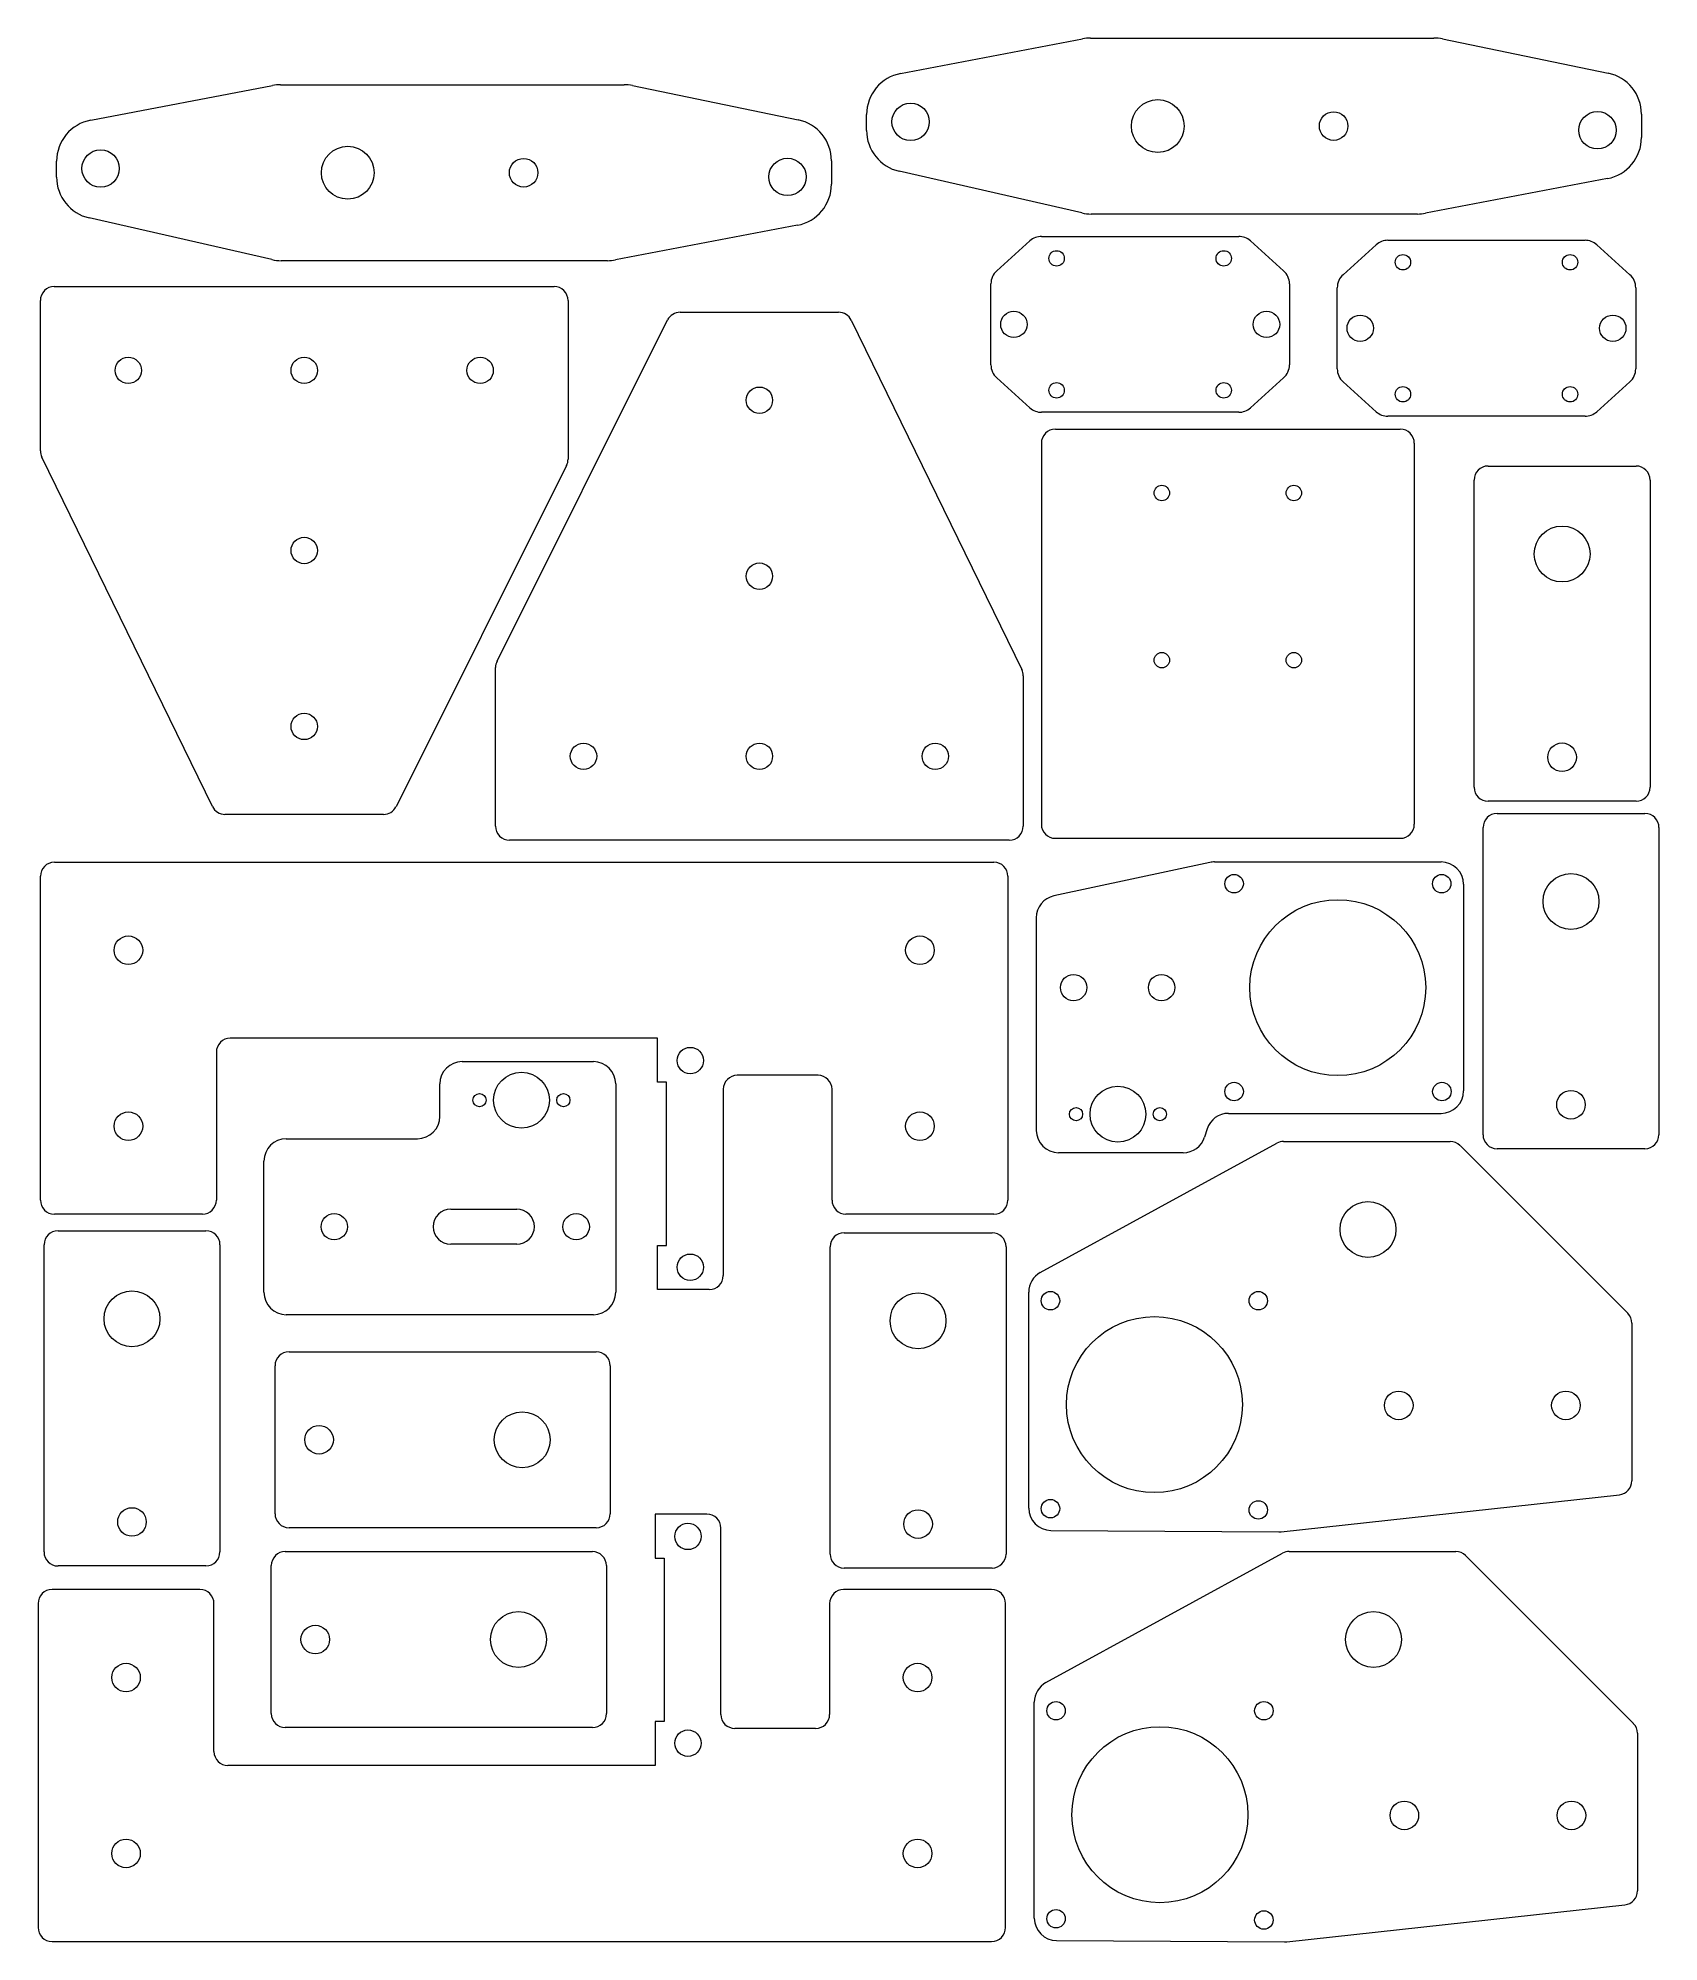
# Model space of a CAD drawing. Header units: millimetres. Extents: x -243 to 125, y -377 to 56.
import ezdxf

# ---------------------------------------------------------------- set-up
doc = ezdxf.new("R2010")
doc.units = ezdxf.units.MM

msp = doc.modelspace()

# ---------------------------------------------------------------- linework, layer by layer
at = {"color": 7, "linetype": 'Continuous', "lineweight": 15}
for p, q in [((-47.31, 47.86), (-5.94, 55.74)), ((-4.15, 55.91), (73.97, 55.91)), ((75.9, 55.71), (113.54, 47.95)), ((-231.49, 37.25), (-190.12, 45.13)), ((-188.34, 45.3), (-110.21, 45.3)), ((-108.29, 45.1), (-70.64, 37.34)), ((-55.05, 34.93), (-55.05, 38.5)), ((121.15, 38.61), (121.15, 33.32)), ((-239.24, 24.32), (-239.24, 27.89)), ((-63.04, 28), (-63.04, 22.71)), ((-6.1, 16.15), (-47.65, 25.64)), ((113.4, 23.96), (72.03, 16.08)), ((-190.29, 5.54), (-231.83, 15.03)), ((-70.79, 13.35), (-112.16, 5.47)), ((70.25, 15.91), (-3.98, 15.91)), ((-17.92, 9.8), (-25.46, 3.02)), ((-15.25, 10.83), (29.56, 10.83)), ((39.78, 3.02), (32.24, 9.8)), ((60.83, 8.91), (53.29, 2.12)), ((63.5, 9.94), (108.31, 9.94)), ((118.53, 2.12), (110.99, 8.91)), ((-113.94, 5.3), (-188.17, 5.3)), ((-26.78, -18.38), (-26.78, 0.05)), ((41.1, 0.05), (41.1, -18.38)), ((-242.94, -37.94), (-242.94, -3.76)), ((-239.76, -0.58), (-126.12, -0.58)), ((-122.94, -3.76), (-122.94, -39.83)), ((51.97, -19.28), (51.97, -0.85)), ((119.85, -0.85), (119.85, -19.28)), ((-139.09, -85.75), (-100.3, -8.18)), ((-97.46, -6.42), (-61.41, -6.42)), ((-58.55, -8.21), (-19.75, -87.66)), ((-25.46, -21.36), (-17.92, -28.14)), ((32.24, -28.14), (39.78, -21.36)), ((53.29, -22.25), (60.83, -29.04)), ((110.99, -29.04), (118.53, -22.25)), ((29.56, -29.17), (-15.25, -29.17)), ((108.31, -30.06), (63.5, -30.06)), ((-12.13, -33.01), (66.31, -33.01)), ((-15.31, -36.19), (-15.31, -122.83)), ((69.49, -36.19), (69.49, -122.83)), ((-203.81, -118.79), (-242.62, -39.34)), ((-123.28, -41.25), (-162.06, -118.82)), ((86.28, -41.38), (119.93, -41.38)), ((83.1, -114.41), (83.1, -44.56)), ((123.1, -44.56), (123.1, -114.41)), ((-139.43, -123.24), (-139.43, -87.17)), ((-19.43, -89.06), (-19.43, -123.24)), ((-164.91, -120.58), (-200.95, -120.58)), ((119.93, -117.58), (86.28, -117.58)), ((88.3, -120.37), (121.95, -120.37)), ((85.12, -193.4), (85.12, -123.55)), ((125.12, -123.55), (125.12, -193.4)), ((-22.61, -126.42), (-136.25, -126.42)), ((-12.13, -126.01), (66.31, -126.01)), ((-239.74, -131.45), (-26.1, -131.45)), ((23, -131.49), (-12.46, -139.1)), ((24.07, -131.38), (75.6, -131.38)), ((-242.92, -208.27), (-242.92, -134.63)), ((-22.92, -134.63), (-22.92, -208.27)), ((80.68, -136.46), (80.68, -183.45)), ((-16.47, -144.06), (-16.47, -192.4)), ((-102.62, -171.45), (-199.74, -171.45)), ((-102.62, -181.45), (-102.62, -171.45)), ((-202.92, -174.63), (-202.92, -208.27)), ((-147.02, -176.78), (-117.18, -176.78)), ((-100.58, -181.45), (-102.62, -181.45)), ((-100.58, -218.6), (-100.58, -181.45)), ((-66.1, -179.88), (-84.47, -179.88)), ((-152.1, -189.22), (-152.1, -181.86)), ((-112.1, -181.86), (-112.1, -229.22)), ((-87.65, -183.06), (-87.65, -225.42)), ((-62.92, -208.27), (-62.92, -183.06)), ((27.24, -188.53), (75.6, -188.53)), ((-187.02, -194.3), (-157.18, -194.3)), ((22.4, -192.06), (21.8, -193.94)), ((-15.55, -224.73), (38.25, -195.31)), ((16.96, -197.48), (-11.39, -197.48)), ((39.77, -194.92), (77.64, -194.92)), ((79.89, -195.85), (118.03, -233.99)), ((121.95, -196.57), (88.3, -196.57)), ((-192.1, -229.22), (-192.1, -199.38)), ((-206.1, -211.45), (-239.74, -211.45)), ((-149.6, -210.3), (-134.6, -210.3)), ((-26.1, -211.45), (-59.74, -211.45)), ((-238.92, -215.23), (-205.27, -215.23)), ((-60.17, -215.7), (-26.52, -215.7)), ((-242.1, -288.25), (-242.1, -218.4)), ((-202.1, -218.4), (-202.1, -288.25)), ((-134.6, -218.3), (-149.6, -218.3)), ((-102.62, -218.6), (-100.58, -218.6)), ((-102.62, -228.6), (-102.62, -218.6)), ((-63.35, -288.72), (-63.35, -218.87)), ((-23.35, -218.87), (-23.35, -288.72)), ((-90.83, -228.6), (-102.62, -228.6)), ((-18.19, -278.27), (-18.19, -229.18)), ((-117.18, -234.3), (-187.02, -234.3)), ((118.96, -236.24), (118.96, -272.08)), ((-189.56, -279.56), (-189.56, -245.91)), ((-186.39, -242.74), (-116.54, -242.74)), ((-113.36, -245.91), (-113.36, -279.56)), ((39.25, -283.64), (116.13, -275.23)), ((-103.15, -279.64), (-103.15, -289.64)), ((-91.37, -279.64), (-103.15, -279.64)), ((-116.54, -282.74), (-186.39, -282.74)), ((-88.19, -325.18), (-88.19, -282.82)), ((-13.14, -283.35), (38.67, -283.67)), ((-187.24, -288.15), (-117.39, -288.15)), ((-103.15, -289.64), (-101.11, -289.64)), ((-101.11, -289.64), (-101.11, -326.79)), ((-14.28, -317.95), (39.52, -288.53)), ((41.04, -288.14), (78.91, -288.14)), ((81.16, -289.07), (119.3, -327.21)), ((-205.27, -291.43), (-238.92, -291.43)), ((-190.42, -324.98), (-190.42, -291.33)), ((-114.22, -291.33), (-114.22, -324.98)), ((-26.52, -291.9), (-60.17, -291.9)), ((-206.64, -296.79), (-240.28, -296.79)), ((-26.64, -296.79), (-60.28, -296.79)), ((-243.46, -299.97), (-243.46, -373.61)), ((-203.46, -333.61), (-203.46, -299.97)), ((-63.46, -299.97), (-63.46, -325.18)), ((-23.46, -373.61), (-23.46, -299.97)), ((-16.92, -371.5), (-16.92, -322.41)), ((-117.39, -328.15), (-187.24, -328.15)), ((-103.15, -326.79), (-103.15, -336.79)), ((-101.11, -326.79), (-103.15, -326.79)), ((-66.64, -328.36), (-85.01, -328.36)), ((120.23, -329.46), (120.23, -365.3)), ((-103.15, -336.79), (-200.28, -336.79)), ((40.52, -376.86), (117.4, -368.45)), ((-240.28, -376.79), (-26.64, -376.79)), ((-11.87, -376.58), (39.94, -376.89))]:
    msp.add_line(p, q, dxfattribs=at)
for centre, radius in [((-45.05, 36.86), 4.25), ((11.15, 35.91), 6), ((51.15, 35.91), 3.25), ((111.15, 34.96), 4.25), ((-229.24, 26.25), 4.25), ((-173.04, 25.3), 6), ((-133.04, 25.3), 3.25), ((-73.04, 24.35), 4.25), ((-11.84, 5.83), 1.75), ((26.16, 5.83), 1.75), ((66.91, 4.94), 1.75), ((104.91, 4.94), 1.75), ((-21.56, -9.17), 3), ((35.88, -9.17), 3), ((57.19, -10.06), 3), ((114.63, -10.06), 3), ((-222.94, -19.63), 3), ((-182.94, -19.63), 3), ((-142.94, -19.63), 3), ((-79.43, -26.42), 3), ((-11.84, -24.17), 1.75), ((26.16, -24.17), 1.75), ((66.91, -25.06), 1.75), ((104.91, -25.06), 1.75), ((12.09, -47.51), 1.75), ((42.09, -47.51), 1.75), ((103.1, -61.38), 6.35), ((-182.94, -60.58), 3), ((-79.43, -66.42), 3), ((12.09, -85.51), 1.75), ((42.09, -85.51), 1.75), ((-182.94, -100.58), 3), ((-119.43, -107.37), 3), ((-79.43, -107.37), 3), ((-39.43, -107.37), 3), ((103.1, -107.58), 3.25), ((105.12, -140.37), 6.35), ((28.52, -136.33), 2.1), ((75.73, -136.33), 2.1), ((52.1, -159.96), 20), ((-222.92, -151.45), 3.25), ((-42.92, -151.45), 3.25), ((-7.97, -159.96), 3), ((12.03, -159.96), 3), ((-95.14, -176.53), 3), ((-133.53, -185.54), 6.35), ((28.52, -183.58), 2.1), ((75.76, -183.58), 2.1), ((-143.06, -185.54), 1.5), ((-124, -185.54), 1.5), ((2.1, -188.72), 6.35), ((105.12, -186.57), 3.25), ((-222.92, -191.45), 3.25), ((-42.92, -191.45), 3.25), ((-7.43, -188.72), 1.5), ((11.63, -188.72), 1.5), ((-176.1, -214.3), 3), ((-121.1, -214.3), 3), ((58.96, -214.92), 6.35), ((-95.14, -223.52), 3), ((-222.1, -235.23), 6.35), ((-43.35, -235.7), 6.35), ((-13.24, -231.12), 2.1), ((34.01, -231.12), 2.1), ((10.39, -254.75), 20.01), ((65.96, -254.92), 3.25), ((103.96, -254.92), 3.25), ((-179.56, -262.74), 3.25), ((-133.36, -262.74), 6.35), ((-13.24, -278.4), 2.1), ((34.01, -278.69), 2.1), ((-222.1, -281.43), 3.25), ((-43.35, -281.9), 3.25), ((-95.67, -284.72), 3), ((-134.22, -308.15), 6.35), ((60.23, -308.14), 6.35), ((-180.42, -308.15), 3.25), ((-223.46, -316.79), 3.25), ((-43.46, -316.79), 3.25), ((-11.97, -324.34), 2.1), ((35.28, -324.34), 2.1), ((-95.67, -331.71), 3), ((11.65, -347.97), 20.01), ((67.23, -348.14), 3.25), ((105.23, -348.14), 3.25), ((-223.46, -356.79), 3.25), ((-43.46, -356.79), 3.25), ((-11.97, -371.62), 2.1), ((35.28, -371.91), 2.1)]:
    msp.add_circle(centre, radius, dxfattribs=at)
for centre, radius, start, end in [((-4.15, 46.38), 9.53, 90, 100.7856), ((73.97, 46.38), 9.53, 78.3447, 90), ((-45.52, 38.5), 9.53, 100.7856, 180), ((111.62, 38.61), 9.53, 0, 78.3447), ((-188.34, 35.77), 9.53, 90, 100.7856), ((-110.21, 35.77), 9.53, 78.3447, 90), ((-229.71, 27.89), 9.53, 100.7856, 180), ((-72.57, 28), 9.53, 0, 78.3447), ((-45.52, 34.93), 9.53, 180, 257.1289), ((111.62, 33.32), 9.53, 280.7911, 0), ((-229.71, 24.32), 9.53, 180, 257.1289), ((-72.57, 22.71), 9.53, 280.7911, 0), ((-3.98, 25.44), 9.53, 257.1289, 270), ((70.25, 25.44), 9.53, 270, 280.7911), ((-15.25, 6.83), 4, 90, 132), ((29.56, 6.83), 4, 48, 90), ((63.5, 5.94), 4, 90, 132), ((108.31, 5.94), 4, 48, 90), ((-188.17, 14.83), 9.53, 257.1289, 270), ((-113.94, 14.83), 9.53, 270, 280.7911), ((-22.78, 0.05), 4, 132, 180), ((37.1, 0.05), 4, 0, 48), ((55.97, -0.85), 4, 132, 180), ((115.85, -0.85), 4, 0, 48), ((-239.76, -3.76), 3.18, 90, 180), ((-126.12, -3.76), 3.18, 0, 90), ((-97.46, -9.6), 3.18, 90, 153.4349), ((-61.41, -9.6), 3.18, 26.0309, 90), ((-22.78, -18.38), 4, 180, 228), ((37.1, -18.38), 4, 312, 0), ((55.97, -19.28), 4, 180, 228), ((115.85, -19.28), 4, 312, 0), ((-15.25, -25.17), 4, 228, 270), ((29.56, -25.17), 4, 270, 312), ((63.5, -26.06), 4, 228, 270), ((108.31, -26.06), 4, 270, 312), ((-12.13, -36.19), 3.18, 90, 180), ((66.31, -36.19), 3.18, 0, 90), ((-239.76, -37.94), 3.18, 180, 206.0309), ((-126.12, -39.83), 3.18, 333.4349, 0), ((86.28, -44.56), 3.18, 90, 180), ((119.93, -44.56), 3.18, 0, 90), ((-136.25, -87.17), 3.18, 153.4349, 180), ((-22.61, -89.06), 3.18, 0, 26.0309), ((86.28, -114.41), 3.18, 180, 270), ((119.93, -114.41), 3.17, 270, 0), ((-200.95, -117.4), 3.18, 206.0309, 270), ((-164.91, -117.4), 3.18, 270, 333.4349), ((88.3, -123.55), 3.17, 90, 180), ((121.95, -123.55), 3.18, 0, 90), ((-136.25, -123.24), 3.18, 180, 270), ((-22.61, -123.24), 3.18, 270, 0), ((-12.13, -122.83), 3.18, 180, 270), ((66.31, -122.83), 3.18, 270, 0), ((-239.74, -134.63), 3.18, 90, 180), ((-26.1, -134.63), 3.18, 0, 90), ((24.07, -136.46), 5.08, 90, 102.0996), ((75.6, -136.46), 5.08, 0, 90), ((-11.39, -144.06), 5.08, 102.0996, 180), ((-199.74, -174.63), 3.18, 90, 180), ((-147.02, -181.86), 5.08, 90, 180), ((-117.18, -181.86), 5.08, 0, 90), ((-84.47, -183.06), 3.18, 90, 180), ((-66.1, -183.06), 3.18, 0, 90), ((75.6, -183.45), 5.08, 270, 0), ((-157.18, -189.22), 5.08, 270, 0), ((27.24, -193.61), 5.08, 90, 162.2693), ((-187.02, -199.38), 5.08, 90, 180), ((-11.39, -192.4), 5.08, 180, 270), ((16.96, -192.4), 5.08, 270, 342.2693), ((88.3, -193.4), 3.18, 180, 270), ((121.95, -193.4), 3.17, 270, 0), ((39.77, -198.1), 3.18, 90, 118.6706), ((77.64, -198.1), 3.17, 45, 90), ((-239.74, -208.27), 3.18, 180, 270), ((-206.1, -208.27), 3.18, 270, 0), ((-149.6, -214.3), 4, 90, 270), ((-134.6, -214.3), 4, 270, 90), ((-59.74, -208.27), 3.18, 180, 270), ((-26.1, -208.27), 3.18, 270, 0), ((-238.92, -218.4), 3.17, 90, 180), ((-205.27, -218.4), 3.18, 0, 90), ((-60.17, -218.87), 3.17, 90, 180), ((-26.52, -218.87), 3.18, 0, 90), ((-13.11, -229.18), 5.08, 118.6706, 180), ((-187.02, -229.22), 5.08, 180, 270), ((-117.18, -229.22), 5.08, 270, 0), ((-90.83, -225.42), 3.18, 270, 0), ((115.79, -236.24), 3.18, 0, 45), ((-186.39, -245.91), 3.18, 90, 180), ((-116.54, -245.91), 3.17, 0, 90), ((115.79, -272.08), 3.18, 276.2419, 360), ((-186.39, -279.56), 3.18, 180, 270), ((-116.54, -279.56), 3.18, 270, 0), ((-91.37, -282.82), 3.18, 0, 90), ((-13.11, -278.27), 5.08, 180, 269.6491), ((38.7, -278.59), 5.08, 269.6491, 276.2419), ((-238.92, -288.25), 3.18, 180, 270), ((-205.27, -288.25), 3.17, 270, 0), ((-187.24, -291.33), 3.18, 90, 180), ((-117.39, -291.33), 3.17, 0, 90), ((-60.17, -288.72), 3.18, 180, 270), ((-26.52, -288.72), 3.17, 270, 0), ((41.04, -291.32), 3.18, 90, 118.6706), ((78.91, -291.32), 3.17, 45, 90), ((-240.28, -299.97), 3.18, 90, 180), ((-206.64, -299.97), 3.18, 0, 90), ((-60.28, -299.97), 3.18, 90, 180), ((-26.64, -299.97), 3.18, 0, 90), ((-11.84, -322.41), 5.08, 118.6706, 180), ((-187.24, -324.98), 3.18, 180, 270), ((-117.39, -324.98), 3.18, 270, 0), ((-85.01, -325.18), 3.18, 180, 270), ((-66.64, -325.18), 3.18, 270, 0), ((117.05, -329.46), 3.18, 0, 45), ((-200.28, -333.61), 3.18, 180, 270), ((117.05, -365.3), 3.18, 276.2419, 0), ((-11.84, -371.5), 5.08, 180, 269.6491), ((-240.28, -373.61), 3.18, 180, 270), ((-26.64, -373.61), 3.18, 270, 0), ((39.97, -371.81), 5.08, 269.6491, 276.2419)]:
    msp.add_arc(centre, radius, start, end, dxfattribs=at)

doc.saveas('drawing.dxf')
